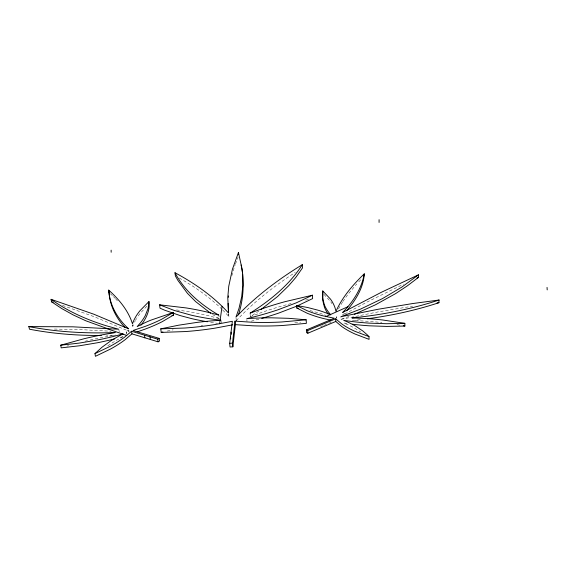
<?xml version="1.0" encoding="UTF-8"?>
<svg xmlns="http://www.w3.org/2000/svg" width="576" height="576" viewBox="0 0 576 576"><rect width="100%" height="100%" fill="white"/><g stroke="black" fill="none" stroke-linecap="round" stroke-linejoin="round"><path stroke-width="0.43" stroke-dasharray="2.88 2.16" d="M231.854 275.695L232.733 272.419M233.222 270.814L234.216 267.602M132.473 325.13L132.833 326.311L134.266 322.79M235.49 263.974L238.075 257.198M234.72 266.098L235.231 264.686M236.038 318.031L236.282 320.652L237.096 318.571M338.508 308.873L342.54 302.04M342.9 301.457L348.098 294.156L356.774 283.975M236.282 320.652C253.699 302.09 273.852 286.265 295.186 272.455M360.749 279.792L357.314 283.378M344.491 313.258L342.734 315.065L342.662 313.33M146.808 306.245L140.364 313.157A150.149 67.226 -1.9 0 0 136.944 317.902M258.926 310.997L250.33 316.678L250.099 314.071M107.755 345.888L110.585 343.951A118.116 56.398 -6 0 1 119.794 338.45L123.091 336.722M344.671 313.999L367.668 301.745L403.51 284.206M323.95 325.44L327.989 323.69M328.795 323.345L331.222 322.294M320.681 326.786L323.129 325.771M250.33 316.678L259.265 313.337M348.991 316.418L340.992 319.356L340.913 317.606M66.946 346.111L68.587 345.643M122.774 336.715L118.001 338.004M291.067 303.559L285.192 305.107A257.04 144.158 1.5 0 0 259.265 313.337M251.23 321.185L258.286 319.327A171.194 62.59 -6.7 0 0 260.021 318.845M340.992 319.356L378.252 311.861L412.589 306.18M305.626 300.067L309.132 299.333M167.184 331.056L173.138 329.825M109.606 336.19L112.241 335.729M107.849 336.499L107.309 336.593A189.648 100.31 -9.4 0 0 88.308 340.474M113.119 335.57L115.654 335.167L115.38 333.432M126.475 333.583L126.209 331.848M360.274 319.68L352.022 320.573L351.958 318.816M112.702 335.29L106.546 335.419M54.324 329.054L81.842 329.688L111.089 331.236M355.378 320.674L360.216 320.875A186.696 102.557 -5 0 1 381.938 322.567M294.79 322.243L300.586 322.74M176.566 309.931L186.401 311.306A265.601 136.44 -15.3 0 1 210.924 316.361L219.254 318.622L218.988 316.015M210.643 322.301L217.39 323.294M346.889 323.474L343.836 323.006L347.328 324.49A118.058 56.794 -6.9 0 1 355.752 328.831L360.727 332.064M397.001 324.662L401.724 325.469M309.996 310.579L318.146 312.761A115.294 54.007 -7.4 0 1 326.038 315.461M62.546 305.41L94.162 316.692L126.245 330.106M127.627 330.761L129.01 331.409L128.75 329.681M179.222 278.035C194.724 286.704 209.398 297 222.127 309.42M219.254 318.622L212.537 314.46M323.971 294.401L330.509 301.529A151.978 66.384 -9.9 0 1 331.963 303.682M110.455 293.782L112.37 295.553M127.498 330.005L129.01 331.409M113.414 296.604L114.977 298.188M222.71 309.974L228.902 316.541L228.643 313.949M115.459 298.663L118.339 301.788M118.937 330.113L119.203 331.834M126.317 331.848L126.511 333.59M132.588 324.605L132.833 326.311M228.6 313.999L228.902 316.541M221.105 321.17L221.285 322.927M246.845 319.565L246.996 321.322M336.672 318.449L336.593 316.706L336.643 318.499M85.018 341.251A189.648 100.31 -9.4 0 1 87.48 340.661M134.561 322.171A150.149 67.226 -1.9 0 1 135.18 320.94M135.511 320.328A150.149 67.226 -1.9 0 1 136.57 318.506M201.089 325.483A175.586 93.168 -8.3 0 1 202.781 325.289"/><path stroke-width="0.86" d="M228.103 303.437L228.434 312.574M367.315 318.78C391.572 315.59 415.584 310.356 438.84 302.731L439.07 300.024L412.574 303.559L378.194 309.247L340.877 316.735L360.655 309.053L382.442 298.613L401.738 287.15L418.507 274.824L418.522 277.337L407.635 285.638L395.626 293.602L375.516 304.769L354.463 314.237M106.488 328.277L85.716 320.746L73.224 314.942L61.834 308.614L51.53 301.795L51.07 299.326L93.744 314.179L128.628 328.824C117.612 318.917 109.577 305.1 108.713 290.11C118.966 299.34 128.239 310.406 132.458 323.748L133.891 320.249A150.343 66.874 -1.9 0 1 140.011 310.666L148.961 301.55L148.09 308.441L145.325 315.504A154.181 57.434 -10.6 0 1 140.544 322.718L137.189 326.606L140.782 324.734A115.157 53.554 -5.1 0 1 150.833 320.17L173.232 312.523L173.549 315.036L162.346 321.602A100.03 36.994 -8.7 0 1 145.246 329.076L137.47 331.798M228.312 297.338L228.391 295.942M322.891 293.429L322.74 300.362L324.439 307.21A149.81 59.983 0.2 0 0 328.097 313.956M346.68 310.781C355.529 300.398 363.521 287.748 364.284 273.823C352.987 284.717 342.49 296.899 335.966 311.314L335.074 307.937A152.172 66.024 -9.9 0 0 330.394 299.009L322.762 290.959L322.61 297.85L324.31 304.668A150.005 59.652 0.2 0 0 327.974 311.371L330.739 314.87L330.314 314.676A115.618 53.798 -7.4 0 0 318.002 310.19L307.735 307.534L296.618 305.474L296.784 308.009L307.03 313.164A98.482 37.987 -1.9 0 0 323.107 318.434L330.53 320.134M235.368 324.648L252.475 325.793A126.086 47.513 -4 0 0 282.125 325.534L306.367 323.352L306.151 319.788L281.866 321.97A126.281 47.131 -4 0 1 252.166 322.258L235.03 321.127L235.368 324.648L232.862 346.824L230.04 347.004L229.673 343.31L232.366 321.293L214.74 324.59A126.806 46.678 -6.5 0 1 184.752 328.025L160.74 328.86L161.215 332.395L185.184 331.567A126.605 47.059 -6.5 0 0 215.114 328.126L232.704 324.821M235.03 321.127L232.495 343.138L232.862 346.824M222.084 306.295L219.622 323.762M364.284 273.823C361.634 288.684 353.11 301.874 342.626 312.466L381.672 292.133L418.507 274.824M238.378 314.82C243.36 300.06 244.246 284.162 242.042 268.798L238.435 252.497L232.409 269.287L228.751 286.25L227.772 297.641L228.557 313.085C213.494 296.359 194.746 283.342 174.996 272.743L175.385 275.926L177.862 280.354L187.445 293.35L195.71 301.658L210.442 313.078M242.626 274.147L242.849 285.365L241.675 296.762L238.99 308.455L235.951 317.16C255.434 296.611 278.208 279.396 302.328 264.658L302.436 267.998L295.754 277.495L288.734 285.674L277.582 296.51L261.036 309.499M302.328 264.658C289.375 284.983 270.209 300.47 250.027 313.2L258.977 309.881A257.623 143.309 1.4 0 1 284.954 301.694L312.444 295.2L312.638 298.591L296.453 306.281L278.302 313.236A171.194 62.59 -6.7 0 1 261.742 318.362M131.947 333.85L158.09 341.834L159.516 341.05L159.156 338.393L157.723 339.178L131.558 331.25L131.947 333.85L125.129 339.682A108.778 41.335 -10.6 0 1 110.354 349.121L95.429 356.306L94.975 353.592L102.01 347.22L110.167 341.302A118.447 56.189 -5.9 0 1 122.659 334.13L123.163 333.878L114.386 336.218A138.485 50.134 -8.3 0 1 97.078 340.106L79.135 343.109L60.718 345.19L61.207 347.854L79.596 345.766L97.517 342.742A138.319 50.429 -8.3 0 0 114.797 338.839M131.558 331.25L124.733 337.054A108.914 41.098 -10.5 0 1 109.922 346.442L94.975 353.592M173.232 312.523L162.014 319.061A100.145 36.77 -8.6 0 1 144.878 326.498L133.006 330.502L159.156 338.393M312.444 295.2L296.237 302.854L278.05 309.766A171.446 62.1 -6.6 0 1 257.99 315.828L246.766 318.686L253.534 318.254A175.262 93.168 -6.3 0 1 271.231 317.815L288.749 318.319L306.151 319.788M347.868 306.742L325.973 316.548M417.01 278.021L418.522 277.337M352.303 324.194A135.95 51.689 -2.1 0 0 369.137 325.807L386.712 326.426L404.87 326.038L404.842 323.33L386.654 323.726L369.058 323.129A136.116 51.386 -2.1 0 1 352.21 321.538L343.721 320.364L347.22 321.833A118.231 56.491 -6.9 0 1 355.658 326.146L362.93 331.063L367.106 334.692L368.993 336.607L369.072 339.358L355.14 334.073A106.193 42.912 -0.1 0 1 341.719 326.477L335.786 321.466L307.858 333.23L306.54 332.618L306.382 329.94L334.332 318.269L322.97 315.828A98.597 37.764 -2 0 1 306.871 310.594L296.618 305.474M368.993 336.607L355.039 331.366A106.33 42.66 -0.2 0 1 341.611 323.82L335.664 318.838L307.699 330.545L306.382 329.94M439.07 300.024C410.832 309.305 381.485 315 351.929 317.938L360.13 318.226A187.006 102.074 -5 0 1 382.673 319.99L404.842 323.33M60.718 345.19L83.736 338.825A189.958 99.842 -9.3 0 1 106.891 333.979L115.243 332.568C86.335 333.634 57.24 332.078 28.8 326.585L29.534 329.22C53.15 333.77 77.249 335.628 101.29 335.462M171.972 315.49L173.549 315.036M161.215 332.395L162.922 332.006M160.74 328.86L178.646 325.195L196.452 322.481A176.234 92.729 -8.2 0 1 220.126 320.335L221.011 320.292L210.269 318.809A170.698 62.798 -3.7 0 1 191.304 315.194L174.384 310.493L159.574 304.812L160.02 308.174L164.714 310.219L180.216 315.598L191.714 318.65A170.446 63.295 -3.7 0 0 207.353 321.761M439.056 302.659L437.033 302.911M229.673 343.31L232.495 343.138M28.8 326.585L72.857 326.822L118.8 329.249L106.056 325.706C86.587 319.644 67.68 311.263 51.07 299.326M159.574 304.812L185.99 307.908A266.177 135.634 -15.1 0 1 210.557 312.912M296.784 308.009L298.296 308.254M403.301 325.75L404.87 326.038M210.557 312.912L218.894 315.151C201.182 304.877 184.601 291.168 174.996 272.743M51.53 301.795L53.179 302.328M126.749 335.462L106.027 328.342M108.713 290.11L109.181 292.601M125.179 327.622C116.143 318.132 109.872 305.705 109.087 292.507M241.099 265.003L241.409 266.364M242.316 271.865L241.661 267.919M144.49 335.268L144.864 337.896M149.99 336.895L150.358 339.53M148.961 301.55C149.983 307.21 148.212 312.984 145.678 318.017A153.986 57.758 -10.7 0 1 140.911 325.274M157.723 339.178L158.09 341.834M230.494 336.73L230.71 338.911M231.07 332.122L231.286 334.289M238.435 252.497L238.572 254.052M547.042 287.402L547.2 289.894M307.699 330.545L307.858 333.23M322.762 290.959L322.848 292.608M335.664 318.838L335.786 321.466M111.125 250.157L111.168 252.259M379.08 219.694L379.08 222.444"/></g></svg>
